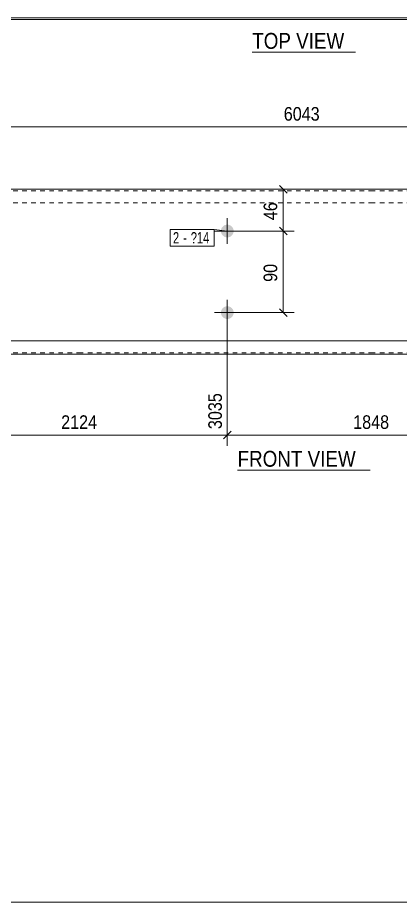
# Model space of a CAD drawing. Header units: millimetres. Extents: x 2 to 579, y 1 to 405.
# Drawn here: x 164.8 to 249.3, y 5 to 200.2 of the extents above; entities that cross this region are included whole.
import ezdxf

# ---------------------------------------------------------------- set-up
doc = ezdxf.new("R2010")
doc.units = ezdxf.units.MM
doc.linetypes.add('XKITLINE00', pattern=[0])
doc.linetypes.add('XKITLINE01', pattern=[4, 1, -1, 1, -1])
for name, color, linetype, lineweight in [('Bolt', 3, 'Continuous', 0), ('BoltMark', 7, 'Continuous', 0), ('Dimensions', 7, 'Continuous', 0), ('DrawingSheet', 5, 'Continuous', 0), ('OtherObjectType', 7, 'Continuous', 0), ('Part', 2, 'Continuous', 0)]:
    doc.layers.add(name, color=color, linetype=linetype, lineweight=lineweight)
doc.styles.add('ARIAL', font='ARIAL.TTF')
doc.styles.add('ARIAL_NARROW', font='ARIALN.TTF')

# ---------------------------------------------------------------- blocks, each defined once
blk = doc.blocks.new('*A3')
at = {"layer": 'Bolt'}
for points in [[(212.53, 153.06), (212.53, 153.02), (212.53, 152.99), (212.53, 152.95), (212.52, 152.92), (212.52, 152.89), (212.51, 152.85), (212.5, 152.82), (212.5, 152.79), (212.49, 152.75), (212.48, 152.72), (212.47, 152.69), (212.46, 152.65), (212.45, 152.62), (212.44, 152.59), (212.43, 152.56), (212.41, 152.52), (212.4, 152.49), (212.38, 152.46), (212.37, 152.43), (212.35, 152.4), (212.33, 152.37), (212.31, 152.34), (212.3, 152.31), (212.28, 152.29), (212.26, 152.26), (212.24, 152.23), (212.21, 152.2), (212.19, 152.18), (212.17, 152.15), (212.15, 152.13), (212.12, 152.1), (212.1, 152.08), (212.07, 152.05), (212.05, 152.03), (212.02, 152.01), (211.99, 151.99), (211.97, 151.97), (211.94, 151.95), (211.91, 151.93), (211.88, 151.91), (211.85, 151.89), (211.82, 151.87), (211.79, 151.86), (211.76, 151.84), (211.73, 151.83), (211.7, 151.81), (211.67, 151.8), (211.64, 151.79), (211.6, 151.77), (211.57, 151.76), (211.54, 151.75), (211.51, 151.74), (211.47, 151.73), (211.44, 151.73), (211.4, 151.72), (211.37, 151.71), (211.34, 151.71), (211.3, 151.7), (211.27, 151.7), (211.23, 151.7), (211.2, 151.69), (211.17, 151.69), (211.13, 151.69), (211.1, 151.69), (211.06, 151.69), (211.03, 151.7), (210.99, 151.7), (210.96, 151.7), (210.93, 151.71), (210.89, 151.71), (210.86, 151.72), (210.83, 151.73), (210.79, 151.73), (210.76, 151.74), (210.73, 151.75), (210.69, 151.76), (210.66, 151.77), (210.63, 151.79), (210.6, 151.8), (210.56, 151.81), (210.53, 151.83), (210.5, 151.84), (210.47, 151.86), (210.44, 151.87), (210.41, 151.89), (210.38, 151.91), (210.35, 151.93), (210.33, 151.95), (210.3, 151.97), (210.27, 151.99), (210.24, 152.01), (210.22, 152.03), (210.19, 152.05), (210.17, 152.08), (210.14, 152.1), (210.12, 152.13), (210.09, 152.15), (210.07, 152.18), (210.05, 152.2), (210.03, 152.23), (210.01, 152.26), (209.99, 152.29), (209.97, 152.31), (209.95, 152.34), (209.93, 152.37), (209.91, 152.4), (209.9, 152.43), (209.88, 152.46), (209.87, 152.49), (209.85, 152.52), (209.84, 152.56), (209.83, 152.59), (209.81, 152.62), (209.8, 152.65), (209.79, 152.69), (209.78, 152.72), (209.77, 152.75), (209.77, 152.79), (209.76, 152.82), (209.75, 152.85), (209.75, 152.89), (209.74, 152.92), (209.74, 152.95), (209.74, 152.99), (209.73, 153.02), (209.73, 153.06), (209.73, 153.09), (209.73, 153.13), (209.73, 153.16), (209.74, 153.2), (209.74, 153.23), (209.74, 153.26), (209.75, 153.3), (209.75, 153.33), (209.76, 153.37), (209.77, 153.4), (209.77, 153.43), (209.78, 153.47), (209.79, 153.5), (209.8, 153.53), (209.81, 153.56), (209.83, 153.6), (209.84, 153.63), (209.85, 153.66), (209.87, 153.69), (209.88, 153.72), (209.9, 153.75), (209.91, 153.78), (209.93, 153.81), (209.95, 153.84), (209.97, 153.87), (209.99, 153.9), (210.01, 153.93), (210.03, 153.95), (210.05, 153.98), (210.07, 154.01), (210.09, 154.03), (210.12, 154.06), (210.14, 154.08), (210.17, 154.11), (210.19, 154.13), (210.22, 154.15), (210.24, 154.17), (210.27, 154.2), (210.3, 154.22), (210.33, 154.24), (210.35, 154.26), (210.38, 154.27), (210.41, 154.29), (210.44, 154.31), (210.47, 154.33), (210.5, 154.34), (210.53, 154.36), (210.56, 154.37), (210.6, 154.39), (210.63, 154.4), (210.66, 154.41), (210.69, 154.42), (210.73, 154.43), (210.76, 154.44), (210.79, 154.45), (210.83, 154.46), (210.86, 154.47), (210.89, 154.47), (210.93, 154.48), (210.96, 154.48), (210.99, 154.49), (211.03, 154.49), (211.06, 154.49), (211.1, 154.49), (211.13, 154.49), (211.17, 154.49), (211.2, 154.49), (211.23, 154.49), (211.27, 154.49), (211.3, 154.48), (211.34, 154.48), (211.37, 154.47), (211.4, 154.47), (211.44, 154.46), (211.47, 154.45), (211.51, 154.44), (211.54, 154.43), (211.57, 154.42), (211.6, 154.41), (211.64, 154.4), (211.67, 154.39), (211.7, 154.37), (211.73, 154.36), (211.76, 154.34), (211.79, 154.33), (211.82, 154.31), (211.85, 154.29), (211.88, 154.27), (211.91, 154.26), (211.94, 154.24), (211.97, 154.22), (211.99, 154.2), (212.02, 154.17), (212.05, 154.15), (212.07, 154.13), (212.1, 154.11), (212.12, 154.08), (212.15, 154.06), (212.17, 154.03), (212.19, 154.01), (212.21, 153.98), (212.24, 153.95), (212.26, 153.93), (212.28, 153.9), (212.3, 153.87), (212.31, 153.84), (212.33, 153.81), (212.35, 153.78), (212.37, 153.75), (212.38, 153.72), (212.4, 153.69), (212.41, 153.66), (212.43, 153.63), (212.44, 153.6), (212.45, 153.56), (212.46, 153.53), (212.47, 153.5), (212.48, 153.47), (212.49, 153.43), (212.5, 153.4), (212.5, 153.37), (212.51, 153.33), (212.52, 153.3), (212.52, 153.26), (212.53, 153.23), (212.53, 153.2), (212.53, 153.16), (212.53, 153.13), (212.53, 153.09)], [(212.53, 135.06), (212.53, 135.02), (212.53, 134.99), (212.53, 134.95), (212.52, 134.92), (212.52, 134.89), (212.51, 134.85), (212.5, 134.82), (212.5, 134.79), (212.49, 134.75), (212.48, 134.72), (212.47, 134.69), (212.46, 134.65), (212.45, 134.62), (212.44, 134.59), (212.43, 134.56), (212.41, 134.52), (212.4, 134.49), (212.38, 134.46), (212.37, 134.43), (212.35, 134.4), (212.33, 134.37), (212.31, 134.34), (212.3, 134.31), (212.28, 134.29), (212.26, 134.26), (212.24, 134.23), (212.21, 134.2), (212.19, 134.18), (212.17, 134.15), (212.15, 134.13), (212.12, 134.1), (212.1, 134.08), (212.07, 134.05), (212.05, 134.03), (212.02, 134.01), (211.99, 133.99), (211.97, 133.97), (211.94, 133.95), (211.91, 133.93), (211.88, 133.91), (211.85, 133.89), (211.82, 133.87), (211.79, 133.86), (211.76, 133.84), (211.73, 133.83), (211.7, 133.81), (211.67, 133.8), (211.64, 133.79), (211.6, 133.77), (211.57, 133.76), (211.54, 133.75), (211.51, 133.74), (211.47, 133.73), (211.44, 133.73), (211.4, 133.72), (211.37, 133.71), (211.34, 133.71), (211.3, 133.7), (211.27, 133.7), (211.23, 133.7), (211.2, 133.69), (211.17, 133.69), (211.13, 133.69), (211.1, 133.69), (211.06, 133.69), (211.03, 133.7), (210.99, 133.7), (210.96, 133.7), (210.93, 133.71), (210.89, 133.71), (210.86, 133.72), (210.83, 133.73), (210.79, 133.73), (210.76, 133.74), (210.73, 133.75), (210.69, 133.76), (210.66, 133.77), (210.63, 133.79), (210.6, 133.8), (210.56, 133.81), (210.53, 133.83), (210.5, 133.84), (210.47, 133.86), (210.44, 133.87), (210.41, 133.89), (210.38, 133.91), (210.35, 133.93), (210.33, 133.95), (210.3, 133.97), (210.27, 133.99), (210.24, 134.01), (210.22, 134.03), (210.19, 134.05), (210.17, 134.08), (210.14, 134.1), (210.12, 134.13), (210.09, 134.15), (210.07, 134.18), (210.05, 134.2), (210.03, 134.23), (210.01, 134.26), (209.99, 134.29), (209.97, 134.31), (209.95, 134.34), (209.93, 134.37), (209.91, 134.4), (209.9, 134.43), (209.88, 134.46), (209.87, 134.49), (209.85, 134.52), (209.84, 134.56), (209.83, 134.59), (209.81, 134.62), (209.8, 134.65), (209.79, 134.69), (209.78, 134.72), (209.77, 134.75), (209.77, 134.79), (209.76, 134.82), (209.75, 134.85), (209.75, 134.89), (209.74, 134.92), (209.74, 134.95), (209.74, 134.99), (209.73, 135.02), (209.73, 135.06), (209.73, 135.09), (209.73, 135.13), (209.73, 135.16), (209.74, 135.2), (209.74, 135.23), (209.74, 135.26), (209.75, 135.3), (209.75, 135.33), (209.76, 135.37), (209.77, 135.4), (209.77, 135.43), (209.78, 135.47), (209.79, 135.5), (209.8, 135.53), (209.81, 135.56), (209.83, 135.6), (209.84, 135.63), (209.85, 135.66), (209.87, 135.69), (209.88, 135.72), (209.9, 135.75), (209.91, 135.78), (209.93, 135.81), (209.95, 135.84), (209.97, 135.87), (209.99, 135.9), (210.01, 135.93), (210.03, 135.95), (210.05, 135.98), (210.07, 136.01), (210.09, 136.03), (210.12, 136.06), (210.14, 136.08), (210.17, 136.11), (210.19, 136.13), (210.22, 136.15), (210.24, 136.17), (210.27, 136.2), (210.3, 136.22), (210.33, 136.24), (210.35, 136.26), (210.38, 136.27), (210.41, 136.29), (210.44, 136.31), (210.47, 136.33), (210.5, 136.34), (210.53, 136.36), (210.56, 136.37), (210.6, 136.39), (210.63, 136.4), (210.66, 136.41), (210.69, 136.42), (210.73, 136.43), (210.76, 136.44), (210.79, 136.45), (210.83, 136.46), (210.86, 136.47), (210.89, 136.47), (210.93, 136.48), (210.96, 136.48), (210.99, 136.49), (211.03, 136.49), (211.06, 136.49), (211.1, 136.49), (211.13, 136.49), (211.17, 136.49), (211.2, 136.49), (211.23, 136.49), (211.27, 136.49), (211.3, 136.48), (211.34, 136.48), (211.37, 136.47), (211.4, 136.47), (211.44, 136.46), (211.47, 136.45), (211.51, 136.44), (211.54, 136.43), (211.57, 136.42), (211.6, 136.41), (211.64, 136.4), (211.67, 136.39), (211.7, 136.37), (211.73, 136.36), (211.76, 136.34), (211.79, 136.33), (211.82, 136.31), (211.85, 136.29), (211.88, 136.27), (211.91, 136.26), (211.94, 136.24), (211.97, 136.22), (211.99, 136.2), (212.02, 136.17), (212.05, 136.15), (212.07, 136.13), (212.1, 136.11), (212.12, 136.08), (212.15, 136.06), (212.17, 136.03), (212.19, 136.01), (212.21, 135.98), (212.24, 135.95), (212.26, 135.93), (212.28, 135.9), (212.3, 135.87), (212.31, 135.84), (212.33, 135.81), (212.35, 135.78), (212.37, 135.75), (212.38, 135.72), (212.4, 135.69), (212.41, 135.66), (212.43, 135.63), (212.44, 135.6), (212.45, 135.56), (212.46, 135.53), (212.47, 135.5), (212.48, 135.47), (212.49, 135.43), (212.5, 135.4), (212.5, 135.37), (212.51, 135.33), (212.52, 135.3), (212.52, 135.26), (212.53, 135.23), (212.53, 135.2), (212.53, 135.16), (212.53, 135.13), (212.53, 135.09)]]:
    blk.add_hatch(color=3, dxfattribs=at).paths.add_polyline_path(points, flags=17)
at = {"layer": 'Bolt', "color": 3, "linetype": 'XKITLINE00', "lineweight": 0}
for p, q in [((211.13, 155.89), (211.13, 150.29)), ((213.93, 153.09), (208.33, 153.09)), ((211.13, 137.89), (211.13, 132.29)), ((213.93, 135.09), (208.33, 135.09))]:
    blk.add_line(p, q, dxfattribs=at)
blk = doc.blocks.new('*A6')
at = {"layer": 'Part', "color": 2, "linetype": 'XKITLINE00', "lineweight": 0}
for p, q in [((178.84, 162.29), (57.6, 162.29)), ((243.33, 162.29), (178.94, 162.29)), ((307.81, 162.29), (243.43, 162.29)), ((178.84, 128.89), (57.6, 128.89)), ((243.33, 128.89), (178.94, 128.89)), ((307.81, 128.89), (243.43, 128.89)), ((57.6, 125.89), (178.84, 125.89)), ((178.94, 125.89), (243.33, 125.89)), ((243.43, 125.89), (307.81, 125.89))]:
    blk.add_line(p, q, dxfattribs=at)
at = {"layer": 'Part', "color": 7, "linetype": 'XKITLINE01', "lineweight": 0}
for p, q in [((178.84, 161.93), (57.6, 161.93)), ((243.33, 161.93), (178.94, 161.93)), ((307.81, 161.93), (243.43, 161.93)), ((178.84, 159.29), (57.6, 159.29)), ((243.33, 159.29), (178.94, 159.29)), ((307.81, 159.29), (243.43, 159.29)), ((178.84, 126.25), (57.6, 126.25)), ((243.33, 126.25), (178.94, 126.25)), ((307.81, 126.25), (243.43, 126.25))]:
    blk.add_line(p, q, dxfattribs=at)
blk = doc.blocks.new('*A12')
at = {"layer": 'Part', "color": 2, "linetype": 'XKITLINE00', "lineweight": 0}
for p, q in [((57.6, 200.15), (178.84, 200.15)), ((178.84, 199.79), (57.6, 199.79)), ((178.94, 200.15), (243.33, 200.15)), ((243.33, 199.79), (178.94, 199.79)), ((243.43, 200.15), (307.81, 200.15)), ((307.81, 199.79), (243.43, 199.79))]:
    blk.add_line(p, q, dxfattribs=at)
blk = doc.blocks.new('*A13')
at = {"layer": 'DrawingSheet', "color": 5, "linetype": 'XKITLINE00', "lineweight": 0}
blk.add_line((5, 5), (579, 5), dxfattribs=at)
blk = doc.blocks.new('*A23')
at = {"layer": 'Dimensions', "color": 7, "linetype": 'XKITLINE00', "lineweight": 0}
for p, q in [((212.13, 153.09), (225.9, 153.09)), ((222.65, 153.94), (224.35, 152.24)), ((223.5, 135.09), (223.5, 153.09)), ((212.13, 135.09), (225.9, 135.09)), ((222.65, 135.94), (224.35, 134.24))]:
    blk.add_line(p, q, dxfattribs=at)
at = {"layer": 'Dimensions', "color": 3}
for p in [(223.5, 153.09), (223.5, 135.09)]:
    blk.add_point(p, dxfattribs=at)
at = {"layer": 'Dimensions', "color": 3, "style": 'ARIAL', "width": 0.85}
blk.add_text('90', height=3, rotation=90.0002, dxfattribs=at).set_placement((222.15, 141.87))
blk = doc.blocks.new('*A24')
at = {"layer": 'Dimensions', "color": 7, "linetype": 'XKITLINE00', "lineweight": 0}
for p, q in [((212.13, 162.29), (225.9, 162.29)), ((222.65, 163.14), (224.35, 161.44)), ((223.5, 153.09), (223.5, 162.29)), ((212.13, 153.09), (225.9, 153.09)), ((222.65, 153.94), (224.35, 152.24))]:
    blk.add_line(p, q, dxfattribs=at)
at = {"layer": 'Dimensions', "color": 3}
for p in [(223.5, 162.29), (223.5, 153.09)]:
    blk.add_point(p, dxfattribs=at)
at = {"layer": 'Dimensions', "color": 3, "style": 'ARIAL', "width": 0.85}
blk.add_text('46', height=3, rotation=90.0002, dxfattribs=at).set_placement((222.15, 155.47))
blk = doc.blocks.new('*A27')
at = {"layer": 'Dimensions', "color": 7, "linetype": 'XKITLINE00', "lineweight": 0}
blk.add_line((27.5, 176.09), (428.6, 176.09), dxfattribs=at)
at = {"layer": 'Dimensions', "color": 3, "style": 'ARIAL', "width": 0.85}
blk.add_text('6043', height=3, dxfattribs=at).set_placement((223.6, 177.44))
blk = doc.blocks.new('*A31')
at = {"layer": 'Dimensions', "color": 7, "linetype": 'XKITLINE00', "lineweight": 0}
for p, q in [((146.64, 134.09), (146.64, 105.69)), ((211.13, 134.09), (211.13, 105.69)), ((147.49, 108.94), (145.8, 107.24)), ((146.64, 108.09), (211.13, 108.09)), ((211.98, 108.94), (210.28, 107.24))]:
    blk.add_line(p, q, dxfattribs=at)
at = {"layer": 'Dimensions', "color": 3}
for p in [(146.64, 108.09), (211.13, 108.09)]:
    blk.add_point(p, dxfattribs=at)
at = {"layer": 'Dimensions', "color": 3, "style": 'ARIAL', "width": 0.85}
blk.add_text('3035', height=3, rotation=90.0002, dxfattribs=at).set_placement((209.93, 109.39))
blk.add_text('2124', height=3, dxfattribs=at).set_placement((174.44, 109.44))
blk = doc.blocks.new('*A32')
at = {"layer": 'Dimensions', "color": 7, "linetype": 'XKITLINE00', "lineweight": 0}
for p, q in [((211.13, 134.09), (211.13, 105.69)), ((275.62, 134.09), (275.62, 105.69)), ((211.98, 108.94), (210.28, 107.24)), ((211.13, 108.09), (275.62, 108.09)), ((276.47, 108.94), (274.77, 107.24))]:
    blk.add_line(p, q, dxfattribs=at)
at = {"layer": 'Dimensions', "color": 3}
for p in [(211.13, 108.09), (275.62, 108.09)]:
    blk.add_point(p, dxfattribs=at)
at = {"layer": 'Dimensions', "color": 3, "style": 'ARIAL', "width": 0.85}
blk.add_text('4883', height=3, rotation=90.0002, dxfattribs=at).set_placement((274.42, 109.39))
blk.add_text('1848', height=3, dxfattribs=at).set_placement((238.93, 109.44))
blk = doc.blocks.new('*A38')
at = {"layer": 'BoltMark', "color": 7, "linetype": 'XKITLINE00', "lineweight": 0}
for p, q in [((198.54, 153.44), (208.23, 153.44)), ((198.54, 149.74), (198.54, 153.44)), ((208.23, 149.74), (208.23, 153.44)), ((211.13, 153.09), (208.23, 153.44)), ((198.54, 149.74), (208.23, 149.74))]:
    blk.add_line(p, q, dxfattribs=at)
at = {"layer": 'BoltMark', "color": 3, "style": 'ARIAL_NARROW', "width": 0.85}
for s, p in [('2', (199.14, 150.34)), ('?14', (203.07, 150.34)), ('-', (201.41, 150.34))]:
    blk.add_text(s, height=2.5, dxfattribs=at).set_placement(p)
blk = doc.blocks.new('*A41')
at = {"layer": 'OtherObjectType', "color": 7, "linetype": 'XKITLINE00', "lineweight": 0}
blk.add_line((213.4, 100.34), (242.7, 100.34), dxfattribs=at)
at = {"layer": 'OtherObjectType', "color": 7, "style": 'ARIAL', "width": 0.85}
blk.add_text('FRONT VIEW', height=3.5, dxfattribs=at).set_placement((213.4, 101.09))
blk = doc.blocks.new('*A43')
at = {"layer": 'OtherObjectType', "color": 7, "linetype": 'XKITLINE00', "lineweight": 0}
blk.add_line((216.64, 192.54), (239.46, 192.54), dxfattribs=at)
at = {"layer": 'OtherObjectType', "color": 7, "style": 'ARIAL', "width": 0.85}
blk.add_text('TOP VIEW', height=3.5, dxfattribs=at).set_placement((216.64, 193.29))

msp = doc.modelspace()

# ---------------------------------------------------------------- block references
at = {"lineweight": 0}
for name in ['*A13', '*A43', '*A27', '*A24', '*A3', '*A38', '*A23', '*A31', '*A32', '*A41']:
    msp.add_blockref(name, (0, 0), dxfattribs=at)
at = {"layer": 'Part', "lineweight": 0}
for name in ['*A12', '*A6']:
    msp.add_blockref(name, (0, 0), dxfattribs=at)

doc.saveas('drawing.dxf')
